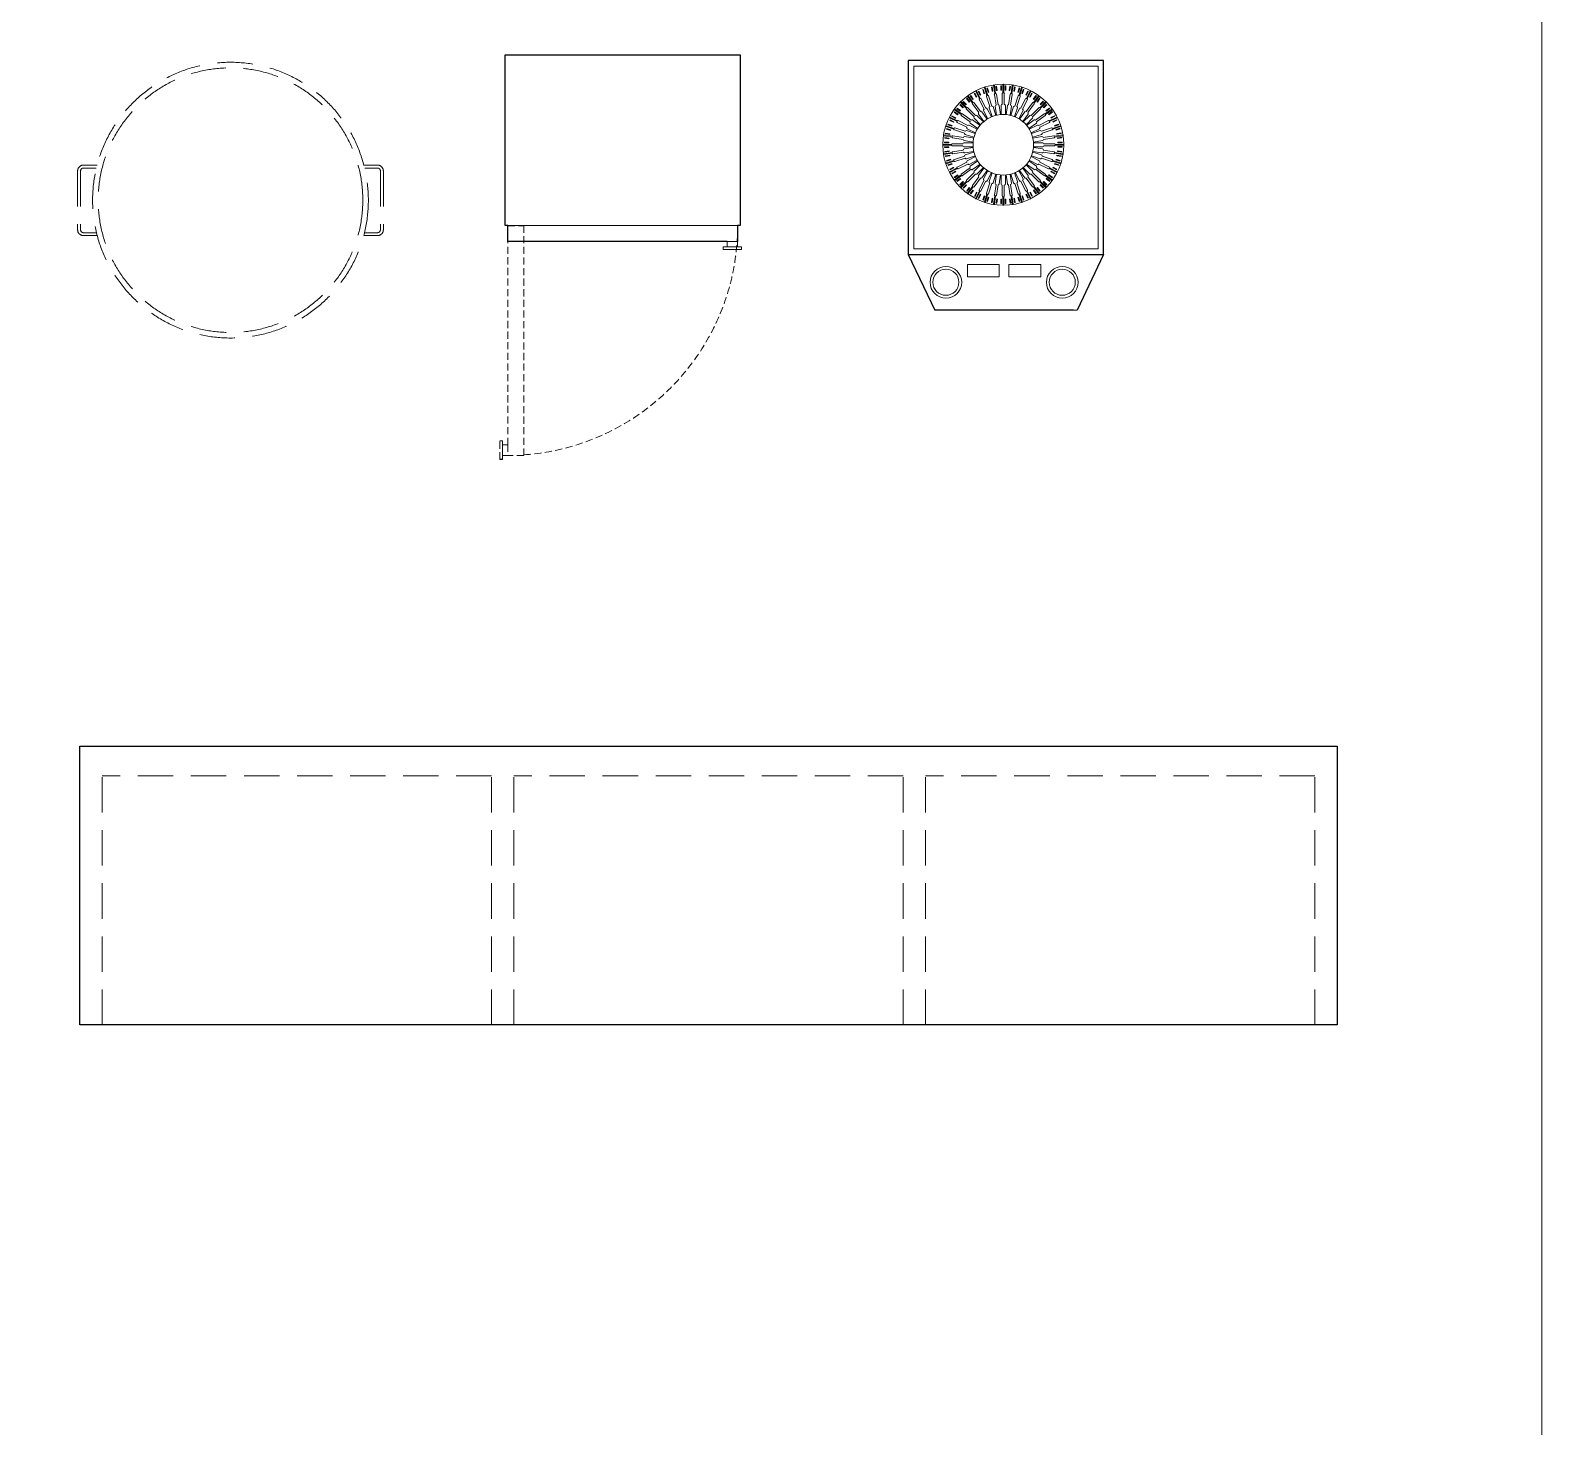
# Model space of a CAD drawing. Header units: millimetres. Extents: x 46649 to 61237, y -33954 to -18530.
# Drawn here: x 58524 to 61237, y -28135 to -25628 of the extents above; entities that cross this region are included whole.
import ezdxf

# ---------------------------------------------------------------- set-up
doc = ezdxf.new("R2010")
doc.units = ezdxf.units.MM
doc.linetypes.add('DASHED', pattern=[19.05, 12.7, -6.35])
for name, color, linetype, lineweight in [('200', 2, 'Continuous', 25), ('border', 7, 'Continuous', 0), ('ed-1', 6, 'Continuous', 5), ('ed-3', 140, 'Continuous', 9), ('eo-1', 7, 'Continuous', 9), ('eo-3', 2, 'Continuous', 25)]:
    doc.layers.add(name, color=color, linetype=linetype, lineweight=lineweight)
doc.layers.add('204', color=7, linetype='Continuous')

# ---------------------------------------------------------------- blocks, each defined once
blk = doc.blocks.new('MC3000G')
at = {"layer": 'ed-1'}
for p, q in [((106.1, 380.3), (105.1, 379.6)), ((110.6, 374.1), (106.1, 380.3)), ((106.9, 383.8), (115.7, 371.7)), ((107.1, 384.8), (107.1, 384.8)), ((108.1, 384.6), (116.9, 372.5)), ((112.5, 385), (111.5, 384.2)), ((111.5, 384.2), (116, 378.1)), ((117, 378.8), (112.5, 385)), ((119.9, 389.4), (118.8, 388.9)), ((118.8, 388.9), (122.3, 382.1)), ((123.4, 382.6), (119.9, 389.4)), ((121.3, 392.7), (128.1, 379.4)), ((121.6, 393.7), (121.6, 393.7)), ((122.3, 382.1), (123.4, 382.6)), ((122.6, 393.4), (129.4, 380)), ((127, 393), (125.9, 392.5)), ((125.9, 392.5), (129.3, 385.7)), ((130.4, 386.2), (127, 393)), ((129.3, 385.7), (130.4, 386.2)), ((135, 396.3), (133.9, 395.9)), ((133.9, 395.9), (136.2, 388.6)), ((137.4, 389), (135, 396.3)), ((136.2, 388.6), (137.4, 389)), ((136.9, 399.3), (141.5, 385.1)), ((137.4, 400.2), (137.4, 400.2)), ((138.3, 399.7), (142.9, 385.5)), ((140.8, 383.7), (146.8, 365.3)), ((142.5, 398.7), (141.4, 398.3)), ((141.4, 398.3), (143.7, 391.1)), ((144.9, 391.4), (142.5, 398.7)), ((143.7, 391.1), (144.9, 391.4)), ((144.3, 384.8), (150.2, 366.4)), ((151, 400.7), (149.8, 400.5)), ((149.8, 400.5), (151, 392.9)), ((152.2, 393.1), (151, 400.7)), ((151, 392.9), (152.2, 393.1)), ((153.3, 403.4), (155.7, 388.6)), ((153.9, 404.2), (153.9, 404.2)), ((154.8, 403.6), (157.1, 388.8)), ((154.8, 387.3), (157.8, 368.2)), ((158.8, 401.9), (157.6, 401.7)), ((157.6, 401.7), (158.8, 394.2)), ((158.4, 387.9), (161.4, 368.8)), ((160, 394.4), (158.8, 401.9)), ((158.8, 394.2), (160, 394.4)), ((166.3, 402.5), (166.3, 394.9)), ((167.5, 402.5), (166.3, 402.5)), ((166.3, 394.9), (167.5, 394.9)), ((167.5, 394.9), (167.5, 402.5)), ((169.1, 388.7), (169.1, 369.4)), ((170.2, 404.8), (170.2, 389.8)), ((170.9, 405.5), (170.9, 405.5)), ((171.7, 404.8), (171.7, 389.8)), ((172.7, 388.7), (172.7, 369.4)), ((174.2, 402.5), (174.2, 394.9)), ((175.4, 402.5), (174.2, 402.5)), ((174.2, 394.9), (175.4, 394.9)), ((175.4, 394.9), (175.4, 402.5)), ((183.5, 387.9), (180.5, 368.8)), ((182.9, 401.9), (181.7, 394.4)), ((181.7, 394.4), (182.9, 394.2)), ((184.1, 401.7), (182.9, 401.9)), ((182.9, 394.2), (184.1, 401.7)), ((187.1, 387.3), (184.1, 368.2)), ((187.1, 403.6), (184.8, 388.8)), ((188.5, 403.4), (186.2, 388.6)), ((187.9, 404.2), (187.9, 404.2)), ((190.7, 400.7), (189.5, 393.1)), ((189.5, 393.1), (190.7, 393)), ((191.9, 400.5), (190.7, 400.7)), ((190.7, 393), (191.9, 400.5)), ((197.6, 384.8), (191.6, 366.4)), ((201, 383.7), (195.1, 365.3)), ((199.1, 398.8), (196.8, 391.5)), ((196.8, 391.5), (198, 391.1)), ((198, 391.1), (200.3, 398.4)), ((203.6, 399.7), (199, 385.5)), ((200.3, 398.4), (199.1, 398.8)), ((205, 399.3), (200.3, 385.1)), ((206.7, 396.3), (204.3, 389.1)), ((204.3, 389.1), (205.5, 388.7)), ((204.5, 400.2), (204.5, 400.2)), ((205.5, 388.7), (207.8, 396)), ((207.8, 396), (206.7, 396.3)), ((214.7, 393.1), (211.3, 386.3)), ((211.3, 386.3), (212.4, 385.7)), ((212.4, 385.7), (215.8, 392.5)), ((219.3, 393.4), (212.5, 380)), ((220.6, 392.7), (213.8, 379.4)), ((215.8, 392.5), (214.7, 393.1)), ((221.8, 389.5), (218.3, 382.7)), ((218.3, 382.7), (219.4, 382.1)), ((219.4, 382.1), (222.9, 389)), ((220.3, 393.7), (220.3, 393.7)), ((222.9, 389), (221.8, 389.5)), ((229.3, 385.1), (224.8, 378.9)), ((233.8, 384.6), (225, 372.5)), ((225.8, 378.2), (230.3, 384.3)), ((235, 383.8), (226.2, 371.7)), ((230.3, 384.3), (229.3, 385.1)), ((235.6, 380.4), (231.1, 374.2)), ((234.8, 384.8), (234.8, 384.8)), ((236.6, 379.7), (235.6, 380.4)), ((83.5, 356.2), (82.7, 355.2)), ((82.7, 355.2), (88.9, 350.7)), ((83, 360.7), (83, 360.7)), ((83.2, 359.7), (95.3, 350.9)), ((89.6, 351.7), (83.5, 356.2)), ((84, 360.9), (96.2, 352.1)), ((88.1, 362.6), (87.4, 361.6)), ((87.4, 361.6), (93.6, 357.1)), ((94.3, 358.1), (88.1, 362.6)), ((93.8, 369.1), (92.9, 368.3)), ((92.9, 368.3), (98.3, 362.9)), ((93.6, 357.1), (94.3, 358.1)), ((99.2, 363.7), (93.8, 369.1)), ((94.1, 373.7), (94.1, 373.7)), ((94.1, 372.7), (104.7, 362.1)), ((95.1, 373.7), (105.7, 363.1)), ((98.3, 362.9), (99.2, 363.7)), ((99.4, 374.7), (98.5, 373.9)), ((98.5, 373.9), (103.9, 368.5)), ((104.8, 369.3), (99.4, 374.7)), ((103.9, 368.5), (104.8, 369.3)), ((104.7, 360.6), (118.4, 346.9)), ((105.1, 379.6), (109.6, 373.4)), ((107.2, 363.1), (120.9, 349.4)), ((109.6, 373.4), (110.6, 374.1)), ((115.5, 370.1), (126.8, 354.5)), ((116, 378.1), (117, 378.8)), ((118.4, 372.3), (129.8, 356.6)), ((127.6, 377.9), (136.4, 360.7)), ((130.8, 379.6), (139.6, 362.3)), ((132.3, 356.2), (142, 342.9)), ((135.6, 358.2), (143.1, 343.6)), ((142.1, 361.5), (149.5, 346.9)), ((145.6, 363), (150.7, 347.4)), ((152.5, 365.3), (157.6, 349.6)), ((156.3, 366.2), (158.9, 349.9)), ((163.4, 367.3), (166, 351)), ((167.3, 367.6), (167.3, 351.1)), ((174.6, 367.6), (174.6, 351.1)), ((178.4, 367.3), (175.8, 351)), ((185.6, 366.2), (183, 349.9)), ((189.3, 365.3), (184.3, 349.6)), ((196.2, 363), (191.1, 347.4)), ((199.8, 361.5), (192.3, 346.9)), ((206.3, 358.2), (198.8, 343.6)), ((209.6, 356.2), (199.9, 342.9)), ((211, 379.6), (202.2, 362.3)), ((214.3, 377.9), (205.5, 360.7)), ((223.5, 372.3), (212.1, 356.6)), ((226.4, 370.1), (215, 354.5)), ((234.6, 363.1), (220.9, 349.4)), ((237.2, 360.6), (223.5, 346.9)), ((224.8, 378.9), (225.8, 378.2)), ((231.1, 374.2), (232.1, 373.5)), ((232.1, 373.5), (236.6, 379.7)), ((246.7, 373.7), (236.2, 363.1)), ((242.3, 374.9), (236.9, 369.5)), ((236.9, 369.5), (237.8, 368.6)), ((247.8, 372.7), (237.2, 362.1)), ((237.8, 368.6), (243.2, 374)), ((243.2, 374), (242.3, 374.9)), ((247.9, 369.3), (242.5, 363.9)), ((242.5, 363.9), (243.4, 363)), ((243.4, 363), (248.8, 368.4)), ((257.8, 360.9), (245.7, 352.1)), ((258.7, 359.7), (246.6, 350.9)), ((253.7, 362.7), (247.5, 358.2)), ((247.5, 358.2), (248.2, 357.2)), ((247.8, 373.7), (247.8, 373.7)), ((248.8, 368.4), (247.9, 369.3)), ((248.2, 357.2), (254.4, 361.7)), ((258.3, 356.3), (252.1, 351.8)), ((252.8, 350.8), (259, 355.3)), ((254.4, 361.7), (253.7, 362.7)), ((259, 355.3), (258.3, 356.3)), ((258.8, 360.7), (258.8, 360.7)), ((67.6, 330.5), (67.6, 330.5)), ((68.1, 329.5), (82.3, 324.9)), ((68.5, 330.9), (82.7, 326.3)), ((69.4, 326.3), (69, 325.1)), ((76.7, 323.9), (69.4, 326.3)), ((71.9, 333.8), (71.5, 332.6)), ((71.5, 332.6), (78.7, 330.2)), ((79.1, 331.4), (71.9, 333.8)), ((74.1, 346.2), (74.1, 346.2)), ((74.4, 345.2), (87.8, 338.4)), ((75.3, 341.8), (74.7, 340.7)), ((74.7, 340.7), (81.5, 337.2)), ((75.1, 346.5), (88.4, 339.7)), ((82.1, 338.3), (75.3, 341.8)), ((78.8, 348.8), (78.3, 347.7)), ((78.3, 347.7), (85.1, 344.2)), ((78.7, 330.2), (79.1, 331.4)), ((85.7, 345.3), (78.8, 348.8)), ((81.5, 337.2), (82.1, 338.3)), ((84.1, 327), (102.5, 321)), ((85.1, 344.2), (85.7, 345.3)), ((88.2, 337), (105.5, 328.2)), ((88.9, 350.7), (89.6, 351.7)), ((89.9, 340.2), (107.1, 331.4)), ((95.5, 349.4), (111.2, 338)), ((97.7, 352.3), (113.3, 341)), ((106.3, 325.7), (120.9, 318.3)), ((109.6, 332.2), (124.2, 324.7)), ((111.6, 335.5), (124.9, 325.8)), ((115.8, 341.4), (129.2, 331.7)), ((118.4, 344.3), (130, 332.7)), ((123.5, 349.4), (135.1, 337.8)), ((126.4, 352), (136.1, 338.6)), ((215.4, 352), (205.8, 338.6)), ((218.4, 349.4), (206.7, 337.8)), ((223.5, 344.3), (211.9, 332.7)), ((226, 341.4), (212.7, 331.7)), ((230.3, 335.5), (217, 325.8)), ((232.3, 332.2), (217.6, 324.7)), ((235.6, 325.7), (220.9, 318.3)), ((244.2, 352.3), (228.5, 341)), ((246.3, 349.4), (230.7, 338)), ((252, 340.2), (234.7, 331.4)), ((253.6, 337), (236.4, 328.2)), ((257.7, 327), (239.4, 321)), ((252.1, 351.8), (252.8, 350.8)), ((266.8, 346.5), (253.4, 339.7)), ((267.4, 345.2), (254.1, 338.4)), ((262.9, 349), (256.1, 345.5)), ((256.1, 345.5), (256.7, 344.4)), ((256.7, 344.4), (263.5, 347.9)), ((273.4, 330.9), (259.1, 326.3)), ((273.8, 329.5), (259.6, 324.9)), ((266.5, 341.9), (259.7, 338.5)), ((259.7, 338.5), (260.3, 337.4)), ((260.3, 337.4), (267.1, 340.8)), ((270, 333.9), (262.7, 331.6)), ((262.7, 331.6), (263.1, 330.4)), ((263.5, 347.9), (262.9, 349)), ((263.1, 330.4), (270.3, 332.8)), ((272.4, 326.4), (265.1, 324.1)), ((267.1, 340.8), (266.5, 341.9)), ((267.7, 346.2), (267.7, 346.2)), ((270.3, 332.8), (270, 333.9)), ((272.8, 325.3), (272.4, 326.4)), ((274.3, 330.5), (274.3, 330.5)), ((63.6, 313.9), (63.6, 313.9)), ((64.2, 313), (79, 310.7)), ((64.4, 314.5), (79.2, 312.1)), ((72.9, 301.3), (65.3, 301.3)), ((65.3, 301.3), (65.3, 300.1)), ((65.3, 300.1), (72.9, 300.1)), ((66.1, 310), (65.9, 308.8)), ((65.9, 308.8), (73.4, 307.6)), ((73.6, 308.8), (66.1, 310)), ((67.3, 317.8), (67.1, 316.6)), ((67.1, 316.6), (74.7, 315.4)), ((74.9, 316.6), (67.3, 317.8)), ((69, 325.1), (76.3, 322.7)), ((72.9, 300.1), (72.9, 301.3)), ((73.4, 307.6), (73.6, 308.8)), ((74.7, 315.4), (74.9, 316.6)), ((76.3, 322.7), (76.7, 323.9)), ((79.1, 298.7), (98.4, 298.7)), ((79.9, 309.5), (99, 306.4)), ((80.5, 313), (99.6, 310)), ((83, 323.5), (101.4, 317.6)), ((100.2, 300.5), (116.7, 300.5)), ((100.5, 304.4), (116.8, 301.8)), ((101.7, 311.5), (117.9, 308.9)), ((102.6, 315.3), (118.2, 310.2)), ((104.8, 322.2), (120.5, 317.1)), ((237.1, 322.2), (221.4, 317.1)), ((239.3, 315.3), (223.7, 310.2)), ((240.2, 311.5), (224, 308.9)), ((241.3, 304.4), (225.1, 301.8)), ((241.7, 300.5), (225.2, 300.5)), ((258.9, 323.5), (240.5, 317.6)), ((261.4, 313), (242.3, 310)), ((262, 309.5), (242.9, 306.4)), ((262.8, 298.7), (243.5, 298.7)), ((277.4, 314.5), (262.6, 312.1)), ((277.6, 313), (262.9, 310.7)), ((265.1, 324.1), (265.5, 322.9)), ((265.5, 322.9), (272.8, 325.3)), ((274.5, 318), (267, 316.8)), ((267, 316.8), (267.2, 315.6)), ((267.2, 315.6), (274.7, 316.8)), ((275.8, 310.2), (268.2, 309)), ((268.2, 309), (268.4, 307.8)), ((268.4, 307.8), (276, 309)), ((276.6, 301.5), (268.9, 301.5)), ((268.9, 301.5), (268.9, 300.3)), ((268.9, 300.3), (276.6, 300.3)), ((274.7, 316.8), (274.5, 318)), ((276, 309), (275.8, 310.2)), ((276.6, 300.3), (276.6, 301.5)), ((278.3, 313.9), (278.3, 313.9)), ((62.3, 296.9), (62.3, 296.9)), ((63, 297.6), (78, 297.6)), ((63, 296.1), (78, 296.1)), ((63.6, 279.9), (63.6, 279.9)), ((64.2, 280.7), (79, 283)), ((64.4, 279.3), (79.2, 281.6)), ((72.9, 293.4), (65.3, 293.4)), ((65.3, 293.4), (65.3, 292.2)), ((65.3, 292.2), (72.9, 292.2)), ((73.5, 286), (65.9, 284.8)), ((65.9, 284.8), (66.1, 283.5)), ((66.1, 283.5), (73.6, 284.7)), ((74.7, 278.2), (67.1, 277)), ((67.1, 277), (67.3, 275.7)), ((67.3, 275.7), (74.9, 276.9)), ((72.9, 292.2), (72.9, 293.4)), ((73.6, 284.7), (73.5, 286)), ((74.9, 276.9), (74.7, 278.2)), ((79.1, 295.1), (98.4, 295.1)), ((79.9, 284.3), (99, 287.3)), ((80.5, 280.7), (99.6, 283.7)), ((83, 270.2), (101.4, 276.2)), ((84.1, 266.8), (102.5, 272.7)), ((100.2, 293.2), (116.7, 293.2)), ((100.5, 289.4), (116.8, 292)), ((101.7, 282.2), (117.9, 284.8)), ((102.6, 278.5), (118.2, 283.6)), ((104.8, 271.6), (120.5, 276.7)), ((106.3, 268), (120.9, 275.5)), ((235.6, 268), (220.9, 275.5)), ((237.1, 271.6), (221.4, 276.7)), ((239.3, 278.5), (223.7, 283.6)), ((240.2, 282.2), (224, 284.8)), ((241.3, 289.4), (225.1, 292)), ((241.7, 293.2), (225.2, 293.2)), ((257.7, 266.8), (239.4, 272.7)), ((258.9, 270.2), (240.5, 276.2)), ((261.4, 280.7), (242.3, 283.7)), ((262, 284.3), (242.9, 287.3)), ((262.8, 295.1), (243.5, 295.1)), ((277.4, 279.3), (262.6, 281.6)), ((277.6, 280.7), (262.9, 283)), ((278.9, 297.6), (263.9, 297.6)), ((278.9, 296.1), (263.9, 296.1)), ((267.2, 278.3), (267, 277.1)), ((267, 277.1), (274.6, 275.9)), ((274.8, 277.1), (267.2, 278.3)), ((268.4, 286.1), (268.2, 284.9)), ((268.2, 284.9), (275.8, 283.7)), ((276, 285), (268.4, 286.1)), ((276.6, 293.6), (268.9, 293.6)), ((268.9, 293.6), (268.9, 292.4)), ((268.9, 292.4), (276.6, 292.4)), ((274.6, 275.9), (274.8, 277.1)), ((275.8, 283.7), (276, 285)), ((276.6, 292.4), (276.6, 293.6)), ((278.3, 279.9), (278.3, 279.9)), ((279.6, 296.9), (279.6, 296.9)), ((67.6, 263.3), (67.6, 263.3)), ((68.1, 264.2), (82.3, 268.8)), ((68.5, 262.8), (82.7, 267.5)), ((76.4, 270.9), (69.1, 268.5)), ((69.1, 268.5), (69.5, 267.3)), ((69.5, 267.3), (76.7, 269.7)), ((78.8, 263.3), (71.5, 261)), ((71.5, 261), (71.9, 259.8)), ((71.9, 259.8), (79.2, 262.2)), ((74.1, 247.5), (74.1, 247.5)), ((74.4, 248.5), (87.8, 255.3)), ((81.6, 256.4), (74.8, 252.9)), ((74.8, 252.9), (75.3, 251.8)), ((75.1, 247.2), (88.4, 254)), ((75.3, 251.8), (82.2, 255.3)), ((76.7, 269.7), (76.4, 270.9)), ((85.2, 249.3), (78.4, 245.9)), ((78.4, 245.9), (78.9, 244.8)), ((79.2, 262.2), (78.8, 263.3)), ((78.9, 244.8), (85.7, 248.2)), ((82.2, 255.3), (81.6, 256.4)), ((85.7, 248.2), (85.2, 249.3)), ((88.2, 256.8), (105.5, 265.6)), ((89.9, 253.5), (107.1, 262.3)), ((95.5, 244.3), (111.2, 255.7)), ((97.7, 241.4), (113.3, 252.8)), ((104.7, 233.2), (118.4, 246.9)), ((107.2, 230.6), (120.9, 244.3)), ((109.6, 261.5), (124.2, 269)), ((111.6, 258.2), (124.9, 267.9)), ((115.8, 252.4), (129.2, 262.1)), ((118.4, 249.4), (130, 261.1)), ((123.5, 244.3), (135.1, 255.9)), ((126.4, 241.8), (136.1, 255.1)), ((132.3, 237.5), (142, 250.8)), ((135.6, 235.5), (143.1, 250.2)), ((142.1, 232.2), (149.5, 246.9)), ((145.6, 230.7), (150.7, 246.4)), ((196.2, 230.7), (191.1, 246.4)), ((199.8, 232.2), (192.3, 246.9)), ((206.3, 235.5), (198.8, 250.2)), ((209.6, 237.5), (199.9, 250.8)), ((215.4, 241.8), (205.8, 255.1)), ((218.4, 244.3), (206.7, 255.9)), ((223.5, 249.4), (211.9, 261.1)), ((226, 252.4), (212.7, 262.1)), ((230.3, 258.2), (217, 267.9)), ((232.3, 261.5), (217.6, 269)), ((234.6, 230.6), (220.9, 244.3)), ((237.2, 233.2), (223.5, 246.9)), ((244.2, 241.4), (228.5, 252.8)), ((246.3, 244.3), (230.7, 255.7)), ((252, 253.5), (234.7, 262.3)), ((253.6, 256.8), (236.4, 265.6)), ((266.8, 247.2), (253.4, 254)), ((267.4, 248.5), (254.1, 255.3)), ((256.8, 249.5), (256.2, 248.4)), ((256.2, 248.4), (263, 244.9)), ((263.6, 246), (256.8, 249.5)), ((273.4, 262.8), (259.1, 267.5)), ((273.8, 264.2), (259.6, 268.8)), ((260.4, 256.5), (259.8, 255.4)), ((259.8, 255.4), (266.6, 252)), ((267.2, 253.1), (260.4, 256.5)), ((263.1, 263.5), (262.7, 262.3)), ((262.7, 262.3), (270, 260)), ((263, 244.9), (263.6, 246)), ((270.4, 261.1), (263.1, 263.5)), ((265.6, 271), (265.2, 269.9)), ((265.2, 269.9), (272.5, 267.5)), ((272.8, 268.7), (265.6, 271)), ((266.6, 252), (267.2, 253.1)), ((267.7, 247.5), (267.7, 247.5)), ((270, 260), (270.4, 261.1)), ((272.5, 267.5), (272.8, 268.7)), ((274.3, 263.3), (274.3, 263.3)), ((89, 242.9), (82.8, 238.4)), ((82.8, 238.4), (83.6, 237.4)), ((83, 233), (83, 233)), ((83.2, 234), (95.3, 242.8)), ((83.6, 237.4), (89.8, 241.9)), ((84, 232.8), (96.2, 241.6)), ((93.7, 236.5), (87.5, 232)), ((87.5, 232), (88.2, 231)), ((88.2, 231), (94.4, 235.5)), ((89.8, 241.9), (89, 242.9)), ((98.5, 230.8), (93.1, 225.3)), ((93.1, 225.3), (93.9, 224.5)), ((94.4, 235.5), (93.7, 236.5)), ((93.9, 224.5), (99.4, 229.9)), ((94.1, 221.1), (104.7, 231.7)), ((94.1, 220), (94.1, 220)), ((95.1, 220), (105.7, 230.6)), ((99.4, 229.9), (98.5, 230.8)), ((104.1, 225.2), (98.7, 219.8)), ((98.7, 219.8), (99.5, 218.9)), ((99.5, 218.9), (104.9, 224.3)), ((104.9, 224.3), (104.1, 225.2)), ((109.7, 220.2), (105.2, 214)), ((106.2, 213.3), (110.7, 219.5)), ((106.9, 210), (115.7, 222.1)), ((108.1, 209.1), (116.9, 221.2)), ((110.7, 219.5), (109.7, 220.2)), ((115.5, 223.6), (126.8, 239.3)), ((118.4, 221.5), (129.8, 237.1)), ((127.6, 215.8), (136.4, 233.1)), ((130.8, 214.2), (139.6, 231.4)), ((140.8, 210.1), (146.8, 228.5)), ((144.3, 208.9), (150.2, 227.3)), ((152.5, 228.5), (157.6, 244.2)), ((154.8, 206.4), (157.8, 225.5)), ((156.3, 227.6), (158.9, 243.9)), ((158.4, 205.8), (161.4, 225)), ((163.4, 226.5), (166, 242.7)), ((167.3, 226.2), (167.3, 242.6)), ((169.1, 205), (169.1, 224.3)), ((172.7, 205), (172.7, 224.3)), ((174.6, 226.2), (174.6, 242.6)), ((178.4, 226.5), (175.8, 242.7)), ((183.5, 205.8), (180.5, 225)), ((185.6, 227.6), (183, 243.9)), ((187.1, 206.4), (184.1, 225.5)), ((189.3, 228.5), (184.3, 244.2)), ((197.6, 208.9), (191.6, 227.3)), ((201, 210.1), (195.1, 228.5)), ((211, 214.2), (202.2, 231.4)), ((214.3, 215.8), (205.5, 233.1)), ((223.5, 221.5), (212.1, 237.1)), ((226.4, 223.6), (215, 239.3)), ((233.8, 209.1), (225, 221.2)), ((235, 210), (226.2, 222.1)), ((232.3, 220.3), (231.3, 219.6)), ((231.3, 219.6), (235.8, 213.4)), ((236.8, 214.2), (232.3, 220.3)), ((246.7, 220), (236.2, 230.6)), ((237.9, 225.3), (237.1, 224.4)), ((237.1, 224.4), (242.5, 219)), ((247.8, 221.1), (237.2, 231.7)), ((243.3, 219.9), (237.9, 225.3)), ((242.5, 219), (243.3, 219.9)), ((243.5, 230.9), (242.6, 230)), ((242.6, 230), (248, 224.6)), ((248.9, 225.5), (243.5, 230.9)), ((257.8, 232.8), (245.7, 241.6)), ((258.7, 234), (246.6, 242.8)), ((248.3, 236.7), (247.6, 235.7)), ((247.6, 235.7), (253.8, 231.2)), ((247.8, 220), (247.8, 220)), ((248, 224.6), (248.9, 225.5)), ((254.5, 232.2), (248.3, 236.7)), ((252.9, 243), (252.2, 242)), ((252.2, 242), (258.4, 237.6)), ((259.1, 238.6), (252.9, 243)), ((253.8, 231.2), (254.5, 232.2)), ((258.4, 237.6), (259.1, 238.6)), ((258.8, 233), (258.8, 233)), ((105.2, 214), (106.2, 213.3)), ((107.1, 209), (107.1, 209)), ((116.1, 215.6), (111.6, 209.4)), ((111.6, 209.4), (112.6, 208.7)), ((112.6, 208.7), (117.1, 214.9)), ((117.1, 214.9), (116.1, 215.6)), ((122.5, 211.6), (119, 204.8)), ((119, 204.8), (120.1, 204.2)), ((120.1, 204.2), (123.6, 211)), ((121.3, 201), (128.1, 214.4)), ((121.6, 200.1), (121.6, 200.1)), ((123.6, 211), (122.5, 211.6)), ((122.6, 200.4), (129.4, 213.7)), ((129.5, 208), (126, 201.2)), ((126, 201.2), (127.1, 200.6)), ((127.1, 200.6), (130.6, 207.5)), ((130.6, 207.5), (129.5, 208)), ((136.4, 205.1), (134, 197.8)), ((134, 197.8), (135.2, 197.4)), ((135.2, 197.4), (137.6, 204.7)), ((137.6, 204.7), (136.4, 205.1)), ((136.9, 194.4), (141.5, 208.7)), ((137.4, 193.5), (137.4, 193.5)), ((138.3, 194), (142.9, 208.2)), ((143.9, 202.6), (141.5, 195.4)), ((141.5, 195.4), (142.7, 195)), ((142.7, 195), (145.1, 202.2)), ((145.1, 202.2), (143.9, 202.6)), ((151.2, 200.8), (150, 193.2)), ((150, 193.2), (151.2, 193)), ((152.4, 200.6), (151.2, 200.8)), ((151.2, 193), (152.4, 200.6)), ((153.3, 190.4), (155.7, 205.2)), ((154.8, 190.2), (157.1, 204.9)), ((159, 199.6), (157.8, 192)), ((157.8, 192), (159, 191.8)), ((160.2, 199.4), (159, 199.6)), ((159, 191.8), (160.2, 199.4)), ((167.7, 198.9), (166.5, 198.9)), ((166.5, 198.9), (166.5, 191.2)), ((166.5, 191.2), (167.7, 191.2)), ((167.7, 191.2), (167.7, 198.9)), ((170.2, 188.9), (170.2, 203.9)), ((171.7, 188.9), (171.7, 203.9)), ((175.6, 198.9), (174.4, 198.9)), ((174.4, 198.9), (174.4, 191.2)), ((174.4, 191.2), (175.6, 191.2)), ((175.6, 191.2), (175.6, 198.9)), ((183.1, 199.6), (181.8, 199.4)), ((181.8, 199.4), (183, 191.8)), ((183, 191.8), (184.3, 192)), ((184.3, 192), (183.1, 199.6)), ((187.1, 190.2), (184.8, 204.9)), ((188.5, 190.4), (186.2, 205.2)), ((190.9, 200.8), (189.6, 200.6)), ((189.6, 200.6), (190.8, 193.1)), ((190.8, 193.1), (192.1, 193.3)), ((192.1, 193.3), (190.9, 200.8)), ((198.1, 202.7), (197, 202.3)), ((197, 202.3), (199.3, 195)), ((200.5, 195.4), (198.1, 202.7)), ((203.6, 194), (199, 208.2)), ((199.3, 195), (200.5, 195.4)), ((205, 194.4), (200.3, 208.7)), ((205.6, 205.1), (204.5, 204.7)), ((204.5, 204.7), (206.8, 197.5)), ((204.5, 193.5), (204.5, 193.5)), ((208, 197.8), (205.6, 205.1)), ((206.8, 197.5), (208, 197.8)), ((212.5, 208.1), (211.4, 207.5)), ((211.4, 207.5), (214.9, 200.7)), ((219.3, 200.4), (212.5, 213.7)), ((216, 201.3), (212.5, 208.1)), ((220.6, 201), (213.8, 214.4)), ((214.9, 200.7), (216, 201.3)), ((219.6, 211.7), (218.5, 211.1)), ((218.5, 211.1), (221.9, 204.3)), ((223, 204.9), (219.6, 211.7)), ((220.3, 200.1), (220.3, 200.1)), ((221.9, 204.3), (223, 204.9)), ((225.9, 215.7), (224.9, 215)), ((224.9, 215), (229.4, 208.8)), ((230.4, 209.5), (225.9, 215.7)), ((229.4, 208.8), (230.4, 209.5)), ((234.8, 209), (234.8, 209)), ((235.8, 213.4), (236.8, 214.2)), ((153.9, 189.6), (153.9, 189.6)), ((170.9, 188.2), (170.9, 188.2)), ((187.9, 189.6), (187.9, 189.6))]:
    blk.add_line(p, q, dxfattribs=at)
for points in [[(296.7, 438), (10, 438), (10, 110), (296.7, 110)], [(296.7, 110), (341, 110), (341, 438), (296.7, 438)], [(303.3, 0), (296.7, 0)]]:
    blk.add_lwpolyline(points, dxfattribs=at)
for points in [[(106.4, 81.7), (163.3, 81.7), (163.3, 59.7), (106.4, 59.7)], [(238, 81.7), (181.1, 81.7), (181.1, 59.7), (238, 59.7)]]:
    blk.add_lwpolyline(points, close=True, dxfattribs=at)
for centre, radius in [((170.9, 296.9), 108.7), ((170.9, 296.9), 108.7), ((170.9, 296.9), 54.4), ((67.8, 50), 28.4), ((67.8, 50), 23.4), ((276.7, 50), 28.4), ((276.7, 50), 23.4)]:
    blk.add_circle(centre, radius, dxfattribs=at)
for centre, radius, start, end in [((107.5, 384.2), 0.725, 126, 216), ((107.5, 384.2), 0.725, 36, 126), ((121.9, 393), 0.725, 117, 207), ((121.9, 393), 0.725, 27, 117), ((129.9, 379.1), 1.09, 27, 117), ((137.6, 399.5), 0.725, 108, 198), ((137.6, 399.5), 0.725, 18, 108), ((141.9, 384), 1.09, 108, 198), ((143.2, 384.5), 1.09, 18, 108), ((154, 403.5), 0.725, 99, 189), ((154, 403.5), 0.725, 9, 99), ((155.8, 387.5), 1.09, 99, 189), ((157.3, 387.7), 1.09, 9, 99), ((170.2, 388.7), 1.09, 90, 180), ((170.9, 404.8), 0.725, 90, 180), ((170.9, 404.8), 0.725, 0, 90), ((171.7, 388.7), 1.09, 0, 90), ((184.6, 387.7), 1.09, 81, 171), ((186, 387.5), 1.09, 351, 81), ((187.8, 403.5), 0.725, 81, 171), ((187.8, 403.5), 0.725, 351, 81), ((198.6, 384.5), 1.09, 72, 162), ((200, 384), 1.09, 342, 72), ((204.3, 399.5), 0.725, 72, 162), ((204.3, 399.5), 0.725, 342, 72), ((212, 379.1), 1.09, 63, 153), ((219.9, 393), 0.725, 63, 153), ((219.9, 393), 0.725, 333, 63), ((234.4, 384.2), 0.725, 54, 144), ((234.4, 384.2), 0.725, 324, 54), ((83.6, 360.3), 0.725, 144, 234), ((83.6, 360.3), 0.725, 54, 144), ((94.6, 373.2), 0.725, 135, 225), ((94.6, 373.2), 0.725, 45, 135), ((105.5, 361.3), 1.09, 135, 225), ((106.5, 362.4), 1.09, 45, 135), ((116.3, 370.8), 1.09, 126, 216), ((117.5, 371.6), 1.09, 36, 126), ((127.9, 353), 1.81, 126, 216), ((128.6, 378.4), 1.09, 117, 207), ((130.8, 355.2), 1.81, 36, 126), ((137.2, 359.1), 1.81, 117, 207), ((140.4, 360.7), 1.81, 27, 117), ((147.4, 363.6), 1.81, 108, 198), ((150.8, 364.7), 1.81, 18, 108), ((158.1, 366.4), 1.81, 99, 189), ((161.7, 367), 1.81, 9, 99), ((169.1, 367.6), 1.81, 90, 180), ((172.7, 367.6), 1.81, 0, 90), ((180.2, 367), 1.81, 81, 171), ((183.8, 366.4), 1.81, 351, 81), ((191.1, 364.7), 1.81, 72, 162), ((194.5, 363.6), 1.81, 342, 72), ((201.4, 360.7), 1.81, 63, 153), ((204.7, 359.1), 1.81, 333, 63), ((211, 355.2), 1.81, 54, 144), ((213.3, 378.4), 1.09, 333, 63), ((214, 353), 1.81, 324, 54), ((224.3, 371.6), 1.09, 54, 144), ((225.5, 370.8), 1.09, 324, 54), ((235.4, 362.4), 1.09, 45, 135), ((236.4, 361.3), 1.09, 315, 45), ((247.3, 373.2), 0.725, 45, 135), ((247.3, 373.2), 0.725, 315, 45), ((258.3, 360.3), 0.725, 36, 126), ((258.3, 360.3), 0.725, 306, 36), ((68.3, 330.2), 0.725, 72, 162), ((68.3, 330.2), 0.725, 162, 252), ((74.8, 345.9), 0.725, 153, 243), ((74.8, 345.9), 0.725, 63, 153), ((83.8, 326), 1.09, 72, 162), ((88.7, 337.9), 1.09, 153, 243), ((89.4, 339.2), 1.09, 63, 153), ((96.2, 350.3), 1.09, 144, 234), ((97, 351.5), 1.09, 54, 144), ((107.1, 327.4), 1.81, 153, 243), ((108.7, 330.6), 1.81, 63, 153), ((112.7, 337), 1.81, 144, 234), ((114.8, 339.9), 1.81, 54, 144), ((119.6, 345.6), 1.81, 135, 225), ((122.2, 348.2), 1.81, 45, 135), ((219.7, 348.2), 1.81, 45, 135), ((222.2, 345.6), 1.81, 315, 45), ((227.1, 339.9), 1.81, 36, 126), ((229.2, 337), 1.81, 306, 36), ((233.1, 330.6), 1.81, 27, 117), ((234.8, 327.4), 1.81, 297, 27), ((244.8, 351.5), 1.09, 36, 126), ((245.7, 350.3), 1.09, 306, 36), ((252.5, 339.2), 1.09, 27, 117), ((253.1, 337.9), 1.09, 297, 27), ((258.1, 326), 1.09, 18, 108), ((267.1, 345.9), 0.725, 27, 117), ((267.1, 345.9), 0.725, 297, 27), ((273.6, 330.2), 0.725, 18, 108), ((273.6, 330.2), 0.725, 288, 18), ((64.3, 313.8), 0.725, 81, 171), ((64.3, 313.8), 0.725, 171, 261), ((79.1, 297.6), 1.09, 90, 180), ((80.1, 310.5), 1.09, 171, 261), ((80.3, 312), 1.09, 81, 171), ((83.3, 324.6), 1.09, 162, 252), ((100.2, 298.7), 1.81, 90, 180), ((100.8, 306.1), 1.81, 171, 261), ((101.4, 309.7), 1.81, 81, 171), ((103.1, 317), 1.81, 162, 252), ((104.2, 320.5), 1.81, 72, 162), ((237.6, 320.5), 1.81, 18, 108), ((238.8, 317), 1.81, 288, 18), ((240.5, 309.7), 1.81, 9, 99), ((241.1, 306.1), 1.81, 279, 9), ((241.7, 298.7), 1.81, 0, 90), ((258.5, 324.6), 1.09, 288, 18), ((261.6, 312), 1.09, 9, 99), ((261.8, 310.5), 1.09, 279, 9), ((262.8, 297.6), 1.09, 0, 90), ((277.5, 313.8), 0.725, 9, 99), ((277.5, 313.8), 0.725, 279, 9), ((63, 296.9), 0.725, 90, 180), ((63, 296.9), 0.725, 180, 270), ((64.3, 280), 0.725, 99, 189), ((64.3, 280), 0.725, 189, 279), ((79.1, 296.1), 1.09, 180, 270), ((80.1, 283.2), 1.09, 99, 189), ((80.3, 281.8), 1.09, 189, 279), ((100.2, 295.1), 1.81, 180, 270), ((100.8, 287.6), 1.81, 99, 189), ((101.4, 284), 1.81, 189, 279), ((103.1, 276.7), 1.81, 108, 198), ((104.2, 273.3), 1.81, 198, 288), ((237.6, 273.3), 1.81, 252, 342), ((238.8, 276.7), 1.81, 342, 72), ((240.5, 284), 1.81, 261, 351), ((241.1, 287.6), 1.81, 351, 81), ((241.7, 295.1), 1.81, 270, 0), ((261.6, 281.8), 1.09, 261, 351), ((261.8, 283.2), 1.09, 351, 81), ((262.8, 296.1), 1.09, 270, 0), ((277.5, 280), 0.725, 261, 351), ((277.5, 280), 0.725, 351, 81), ((278.9, 296.9), 0.725, 0, 90), ((278.9, 296.9), 0.725, 270, 0), ((68.3, 263.5), 0.725, 108, 198), ((68.3, 263.5), 0.725, 198, 288), ((74.8, 247.9), 0.725, 117, 207), ((74.8, 247.9), 0.725, 207, 297), ((83.3, 269.2), 1.09, 108, 198), ((83.8, 267.8), 1.09, 198, 288), ((88.7, 255.8), 1.09, 117, 207), ((89.4, 254.5), 1.09, 207, 297), ((96.2, 243.5), 1.09, 126, 216), ((107.1, 266.4), 1.81, 117, 207), ((108.7, 263.2), 1.81, 207, 297), ((112.7, 256.8), 1.81, 126, 216), ((114.8, 253.8), 1.81, 216, 306), ((119.6, 248.1), 1.81, 135, 225), ((122.2, 245.6), 1.81, 225, 315), ((219.7, 245.6), 1.81, 225, 315), ((222.2, 248.1), 1.81, 315, 45), ((227.1, 253.8), 1.81, 234, 324), ((229.2, 256.8), 1.81, 324, 54), ((233.1, 263.2), 1.81, 243, 333), ((234.8, 266.4), 1.81, 333, 63), ((245.7, 243.5), 1.09, 324, 54), ((252.5, 254.5), 1.09, 243, 333), ((253.1, 255.8), 1.09, 333, 63), ((258.1, 267.8), 1.09, 252, 342), ((258.5, 269.2), 1.09, 342, 72), ((267.1, 247.9), 0.725, 243, 333), ((267.1, 247.9), 0.725, 333, 63), ((273.6, 263.5), 0.725, 252, 342), ((273.6, 263.5), 0.725, 342, 72), ((83.6, 233.4), 0.725, 126, 216), ((83.6, 233.4), 0.725, 216, 306), ((94.6, 220.6), 0.725, 135, 225), ((94.6, 220.6), 0.725, 225, 315), ((97, 242.3), 1.09, 216, 306), ((105.5, 232.4), 1.09, 135, 225), ((106.5, 231.4), 1.09, 225, 315), ((116.3, 223), 1.09, 144, 234), ((117.5, 222.1), 1.09, 234, 324), ((127.9, 240.7), 1.81, 144, 234), ((130.8, 238.6), 1.81, 234, 324), ((137.2, 234.7), 1.81, 153, 243), ((140.4, 233), 1.81, 243, 333), ((147.4, 230.2), 1.81, 162, 252), ((150.8, 229.1), 1.81, 252, 342), ((158.1, 227.3), 1.81, 171, 261), ((161.7, 226.7), 1.81, 261, 351), ((169.1, 226.2), 1.81, 180, 270), ((172.7, 226.2), 1.81, 270, 0), ((180.2, 226.7), 1.81, 189, 279), ((183.8, 227.3), 1.81, 279, 9), ((191.1, 229.1), 1.81, 198, 288), ((194.5, 230.2), 1.81, 288, 18), ((201.4, 233), 1.81, 207, 297), ((204.7, 234.7), 1.81, 297, 27), ((211, 238.6), 1.81, 216, 306), ((214, 240.7), 1.81, 306, 36), ((224.3, 222.1), 1.09, 216, 306), ((225.5, 223), 1.09, 306, 36), ((235.4, 231.4), 1.09, 225, 315), ((236.4, 232.4), 1.09, 315, 45), ((244.8, 242.3), 1.09, 234, 324), ((247.3, 220.6), 0.725, 225, 315), ((247.3, 220.6), 0.725, 315, 45), ((258.3, 233.4), 0.725, 234, 324), ((258.3, 233.4), 0.725, 324, 54), ((107.5, 209.6), 0.725, 144, 234), ((107.5, 209.6), 0.725, 234, 324), ((121.9, 200.7), 0.725, 153, 243), ((121.9, 200.7), 0.725, 243, 333), ((128.6, 215.3), 1.09, 153, 243), ((129.9, 214.7), 1.09, 243, 333), ((137.6, 194.2), 0.725, 162, 252), ((137.6, 194.2), 0.725, 252, 342), ((141.9, 209.7), 1.09, 162, 252), ((143.2, 209.3), 1.09, 252, 342), ((154, 190.3), 0.725, 171, 261), ((154, 190.3), 0.725, 261, 351), ((155.8, 206.2), 1.09, 171, 261), ((157.3, 206), 1.09, 261, 351), ((170.2, 205), 1.09, 180, 270), ((171.7, 205), 1.09, 270, 0), ((184.6, 206), 1.09, 189, 279), ((186, 206.2), 1.09, 279, 9), ((187.8, 190.3), 0.725, 189, 279), ((187.8, 190.3), 0.725, 279, 9), ((198.6, 209.3), 1.09, 198, 288), ((200, 209.7), 1.09, 288, 18), ((204.3, 194.2), 0.725, 198, 288), ((204.3, 194.2), 0.725, 288, 18), ((212, 214.7), 1.09, 207, 297), ((213.3, 215.3), 1.09, 297, 27), ((219.9, 200.7), 0.725, 207, 297), ((219.9, 200.7), 0.725, 297, 27), ((234.4, 209.6), 0.725, 216, 306), ((234.4, 209.6), 0.725, 306, 36), ((170.9, 188.9), 0.725, 180, 270), ((170.9, 188.9), 0.725, 270, 0)]:
    blk.add_arc(centre, radius, start, end, dxfattribs=at)
at = {"layer": 'eo-3', "ltscale": 5}
for p, q in [((0, 100), (47.7, 0)), ((351, 100), (303.3, 0))]:
    blk.add_line(p, q, dxfattribs=at)
for points in [[(296.7, 448), (0, 448), (0, 100), (296.7, 100)], [(296.7, 100), (351, 100), (351, 448), (296.7, 448)], [(296.7, 0), (47.7, 0)]]:
    blk.add_lwpolyline(points, dxfattribs=at)
blk = doc.blocks.new('Brute Bin 2620 46')
at = {"layer": 'eo-1', "linetype": 'DASHED', "ltscale": 5}
for points in [[(35.1, 310.5), (10.6, 310.5, 0.414214), (0, 299.9), (0, 194.4, 0.414214), (10.6, 183.8), (35.3, 183.8)], [(33.5, 305.2), (10.6, 305.2, 0.414214), (5.3, 299.9), (5.3, 194.4, 0.414214), (10.6, 189.1), (33.7, 189.1)], [(513.7, 310.5), (538.2, 310.5, -0.414214), (548.8, 299.9), (548.8, 194.4, -0.414214), (538.2, 183.8), (513.5, 183.8)], [(515.3, 305.2), (538.2, 305.2, -0.414214), (543.5, 299.9), (543.5, 194.4, -0.414214), (538.2, 189.1), (515.1, 189.1)]]:
    blk.add_lwpolyline(points, format="xyb", dxfattribs=at)
for radius in [247.5, 237.5]:
    blk.add_circle((274.4, 247.5), radius, dxfattribs=at)
blk = doc.blocks.new('Panasonic NE1456')
at = {"layer": '200'}
for p, q in [((-508, 417.2), (-479.5, 417.2)), ((-508, 23.8), (-508, 417.2)), ((-479.5, 417.2), (-479.5, 422)), ((-479.5, 422), (-173, 422)), ((-173, 422), (-173, 0)), ((-479.5, 4.8), (-508, 4.8)), ((-479.5, 0), (-479.5, 4.8)), ((-173, 0), (-479.5, 0))]:
    blk.add_line(p, q, dxfattribs=at)
at = {"layer": '204', "color": 9, "linetype": 'DASHED'}
for p, q in [((-899.1, 426.8), (-899.1, 431.5)), ((-479.5, 417.2), (-479.5, 388.7))]:
    blk.add_line(p, q, dxfattribs=at)
at = {"layer": 'ed-1', "linetype": 'DASHED'}
for p, q in [((-899.1, 431.5), (-865.8, 431.5)), ((-892, 426.8), (-899.1, 426.8)), ((-873, 426.8), (-892, 426.8)), ((-892, 426.8), (-873, 426.8)), ((-892, 417.2), (-892, 426.8)), ((-892, 388.7), (-892, 417.2)), ((-873, 417.2), (-892, 417.2)), ((-865.8, 426.8), (-873, 426.8)), ((-873, 426.8), (-873, 417.2)), ((-873, 417.2), (-479.5, 417.2)), ((-865.8, 431.5), (-865.8, 426.8)), ((-479.5, 388.7), (-892, 388.7))]:
    blk.add_line(p, q, dxfattribs=at)
at = {"layer": 'ed-1'}
for p, q in [((-479.5, 417.2), (-479.5, 4.8)), ((-522.3, -2.4), (-522.3, 30.9)), ((-522.3, 30.9), (-517.5, 30.9)), ((-517.5, 30.9), (-517.5, 23.8)), ((-517.5, 4.8), (-517.5, 23.8)), ((-517.5, 23.8), (-508, 23.8)), ((-517.5, 23.8), (-517.5, 4.8)), ((-508, 4.8), (-517.5, 4.8)), ((-517.5, 4.8), (-517.5, -2.4)), ((-508, 23.8), (-508, 4.8)), ((-479.5, 4.8), (-508, 4.8)), ((-479.5, 0), (-479.5, 4.8)), ((-517.5, -2.4), (-522.3, -2.4))]:
    blk.add_line(p, q, dxfattribs=at)
at = {"layer": 'ed-1', "linetype": 'DASHED'}
blk.add_arc((-479.5, 417.2), 412.5, 183.9637, 270, dxfattribs=at)

msp = doc.modelspace()

# ---------------------------------------------------------------- linework, layer by layer
at = {"layer": 'border'}
msp.add_lwpolyline([(61237.47042, -18530.37398), (61237.47042, -33954.2691), (46649.3202, -33954.2691), (46649.3202, -18530.37398), (61237.47042, -18530.37398)], dxfattribs=at)
at = {"layer": 'ed-3', "linetype": 'DASHED', "ltscale": 5}
for p, q in [((59352.385819, -26966.287011), (58653.385819, -26966.287007)), ((58653.385819, -27413.037011), (58653.385819, -26966.287007)), ((59352.385819, -27413.037011), (59352.385819, -26966.287007)), ((60091.385819, -26966.287011), (59392.385819, -26966.287007)), ((59392.385819, -27413.037011), (59392.385819, -26966.287007)), ((60091.385819, -27413.037011), (60091.385819, -26966.287007)), ((60830.385819, -26966.287011), (60131.385819, -26966.287007)), ((60131.385819, -27413.037011), (60131.385819, -26966.287007)), ((60830.385819, -27413.037015), (60830.385819, -26966.287011))]:
    msp.add_line(p, q, dxfattribs=at)
at = {"layer": 'eo-3'}
msp.add_lwpolyline([(60870.385819, -26913.037015), (60870.385819, -27413.037015), (58613.385819, -27413.037011), (58613.385819, -26913.037011)], close=True, dxfattribs=at)

# ---------------------------------------------------------------- block references
at = {"layer": 'eo-1'}
msp.add_blockref('Brute Bin 2620 46', (58609.202598, -26180.275349), dxfattribs=at)
at = {"layer": 'eo-3', "rotation": 90}
msp.add_blockref('Panasonic NE1456', (59798.776016, -25498.930544), dxfattribs=at)
at = {"layer": 'eo-3'}
msp.add_blockref('MC3000G', (60099.98058, -26130.18469), dxfattribs=at)

doc.saveas('drawing.dxf')
